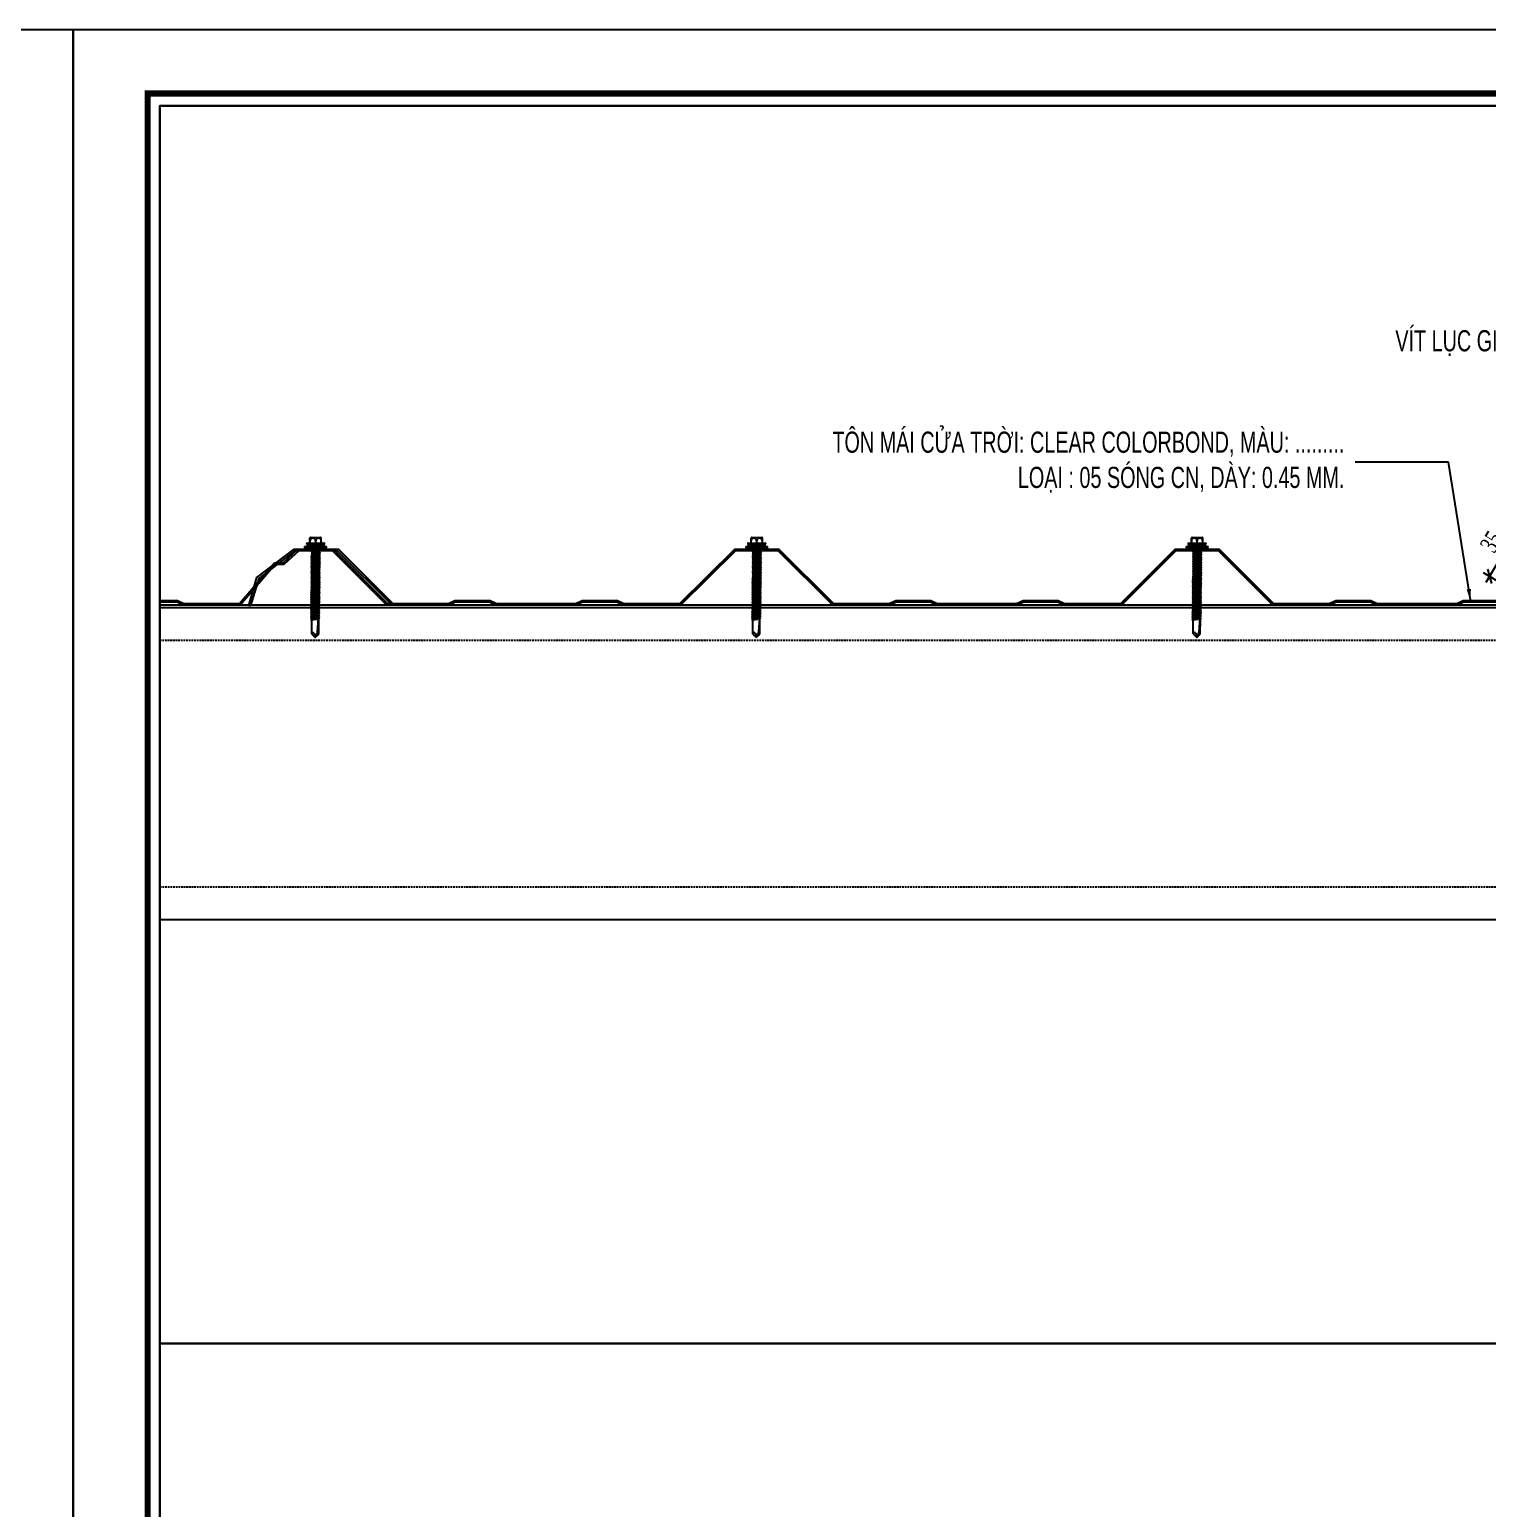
# Model space of a CAD drawing. Header units: inches. Extents: x 315041 to 662841, y -45540 to -35018.
# Drawn here: x 331979.3 to 332186.2, y -36900 to -36690 of the extents above; entities that cross this region are included whole.
import ezdxf

# ---------------------------------------------------------------- set-up
doc = ezdxf.new("R2010")
doc.units = ezdxf.units.IN
doc.header["$MEASUREMENT"] = 0
doc.linetypes.add('HIDDEN', pattern=[0.375, 0.25, -0.125])
for name, color, linetype in [('2', 2, 'Continuous'), ('3', 3, 'Continuous'), ('7', 7, 'Continuous'), ('BAO KHUNG', 31, 'Continuous'), ('STRUCTURE', 1, 'Continuous')]:
    doc.layers.add(name, color=color, linetype=linetype)
doc.styles.add('ST1', font='times.ttf', dxfattribs={"width": 0.7})
doc.styles.add('ST1H', font='vnshxh.shx', dxfattribs={"width": 0.7})
doc.dimstyles.new('3', dxfattribs={"dimtxt": 3.5, "dimasz": 1.8, "dimexe": 1, "dimexo": 0, "dimgap": 1, "dimtad": 1, "dimdec": 0, "dimlfac": 3, "dimzin": 0, "dimdsep": 46, "dimtxsty": 'ST1H', "dimblk": 'OBLIQUE', "dimcen": 1, "dimdle": 1, "dimclrd": 8, "dimclre": 8, "dimclrt": 3, "dimadec": 0, "dimazin": 0, "dimtfac": 1, "dimtdec": 0, "dimtix": 1, "dimtofl": 0, "dimtmove": 1, "dimatfit": 3, "dimfxl": 0.18, "dimtolj": 1, "dimtzin": 0, "dimlwd": -1, "dimlwe": -1, "dimarcsym": 1})
doc.dimstyles.new('4', dxfattribs={"dimtxt": 2.5, "dimasz": 1.5, "dimexe": 1, "dimexo": 0, "dimgap": 1, "dimtad": 1, "dimdec": 0, "dimlfac": 4, "dimzin": 0, "dimdsep": 46, "dimtxsty": 'ST1', "dimblk": 'OBLIQUE', "dimcen": 1, "dimdle": 1, "dimclrd": 8, "dimclre": 8, "dimclrt": 3, "dimadec": 0, "dimazin": 0, "dimtfac": 1, "dimtdec": 0, "dimtix": 1, "dimtmove": 0, "dimatfit": 3, "dimfxl": 0.18, "dimtfill": 1, "dimtolj": 1, "dimtzin": 0, "dimlwd": -1, "dimlwe": -1, "dimarcsym": 1})

# ---------------------------------------------------------------- blocks, each defined once
blk = doc.blocks.new('A$C75D82031')
at = {"layer": '2', "color": 157, "linetype": 'Continuous'}
blk.add_lwpolyline([(0, 420), (594, 420), (594, 0), (0, 0)], close=True, dxfattribs=at)
at = {"layer": '7', "color": 147, "linetype": 'Continuous'}
blk.add_lwpolyline([(12.33, 57.61), (581.67, 57.61), (581.67, 409.19), (12.33, 409.19)], close=True, dxfattribs=at)
at = {"layer": 'BAO KHUNG', "color": 167, "linetype": 'Continuous', "const_width": 0.871}
blk.add_lwpolyline([(10.59, 9.07), (583.41, 9.07), (583.41, 410.93), (10.59, 410.93)], close=True, dxfattribs=at)
blk = doc.blocks.new('A$C26A6701F')
at = {"layer": 'STRUCTURE', "color": 1, "linetype": 'Continuous'}
for p, q in [((0, 17.21), (1.33, 17.54)), ((0, 17.08), (0, 17.21)), ((0, 17.21), (4, 17.21)), ((4, 17.08), (0, 17.08)), ((0.4, 17.84), (3.6, 17.84)), ((0.4, 17.57), (1.2, 17.57)), ((0.93, 17.84), (0.93, 18.77)), ((0.97, 17.84), (1.03, 18.61)), ((1.07, 18.91), (2.93, 18.91)), ((1.2, 17.57), (2.8, 17.57)), ((1.33, 17.54), (1.33, 17.57)), ((1.33, 17.54), (2.67, 17.54)), ((1.91, 18.61), (1.97, 17.84)), ((2.04, 17.84), (2.1, 18.61)), ((2.67, 17.54), (2.67, 17.57)), ((2.67, 17.54), (4, 17.21)), ((2.8, 17.57), (3.6, 17.57)), ((2.97, 18.61), (3.04, 17.84)), ((3.07, 17.84), (3.07, 18.77)), ((4, 17.21), (4, 17.08)), ((3.94, 16.71), (0.06, 16.71)), ((1.12, 14.3), (2.9, 14.57)), ((1.39, 14.5), (1.12, 14.3)), ((1.12, 14.3), (1.38, 14.19)), ((1.12, 13.82), (2.9, 14.1)), ((1.39, 14.03), (1.12, 13.82)), ((1.13, 15.25), (2.9, 15.52)), ((1.39, 15.45), (1.13, 15.25)), ((1.13, 15.25), (1.39, 15.14)), ((1.13, 14.77), (2.9, 15.05)), ((1.39, 14.98), (1.13, 14.77)), ((1.13, 14.77), (1.39, 14.66)), ((1.19, 16.71), (1.14, 16.67)), ((1.14, 16.67), (1.4, 16.71)), ((1.14, 16.67), (1.4, 16.56)), ((1.14, 16.2), (2.91, 16.47)), ((1.4, 16.4), (1.14, 16.2)), ((1.14, 16.2), (1.39, 16.09)), ((1.14, 15.72), (2.91, 16)), ((1.4, 15.93), (1.14, 15.72)), ((1.14, 15.72), (1.39, 15.61)), ((1.38, 14.19), (2.72, 14.38)), ((1.38, 14.03), (1.38, 14.19)), ((1.39, 16.09), (2.73, 16.28)), ((1.39, 15.93), (1.39, 16.09)), ((1.39, 15.61), (2.73, 15.81)), ((2.7, 15.64), (1.39, 15.45)), ((1.39, 15.45), (1.39, 15.61)), ((1.39, 15.14), (2.73, 15.33)), ((2.7, 15.16), (1.39, 14.98)), ((1.39, 14.98), (1.39, 15.14)), ((1.39, 14.66), (2.73, 14.86)), ((2.7, 14.69), (1.39, 14.5)), ((1.39, 14.5), (1.39, 14.67)), ((2.7, 14.21), (1.39, 14.03)), ((1.4, 16.56), (2.42, 16.71)), ((2.71, 16.59), (1.4, 16.4)), ((1.4, 16.4), (1.4, 16.56)), ((2.71, 16.11), (1.4, 15.93)), ((2.7, 15.64), (2.7, 15.8)), ((2.7, 15.64), (2.9, 15.52)), ((2.7, 15.16), (2.7, 15.33)), ((2.7, 15.16), (2.9, 15.05)), ((2.7, 14.69), (2.7, 14.85)), ((2.7, 14.69), (2.9, 14.57)), ((2.7, 14.21), (2.7, 14.38)), ((2.7, 14.21), (2.9, 14.1)), ((2.71, 16.59), (2.71, 16.71)), ((2.71, 16.59), (2.91, 16.47)), ((2.71, 16.11), (2.71, 16.28)), ((2.71, 16.11), (2.91, 16)), ((2.72, 14.38), (2.9, 14.57)), ((2.72, 13.91), (2.9, 14.1)), ((2.73, 16.28), (2.91, 16.47)), ((2.73, 15.81), (2.91, 16)), ((2.73, 15.33), (2.9, 15.52)), ((2.73, 14.86), (2.9, 15.05)), ((1.09, 10.98), (2.86, 11.25)), ((1.1, 11.93), (2.88, 12.2)), ((1.36, 12.13), (1.1, 11.93)), ((1.1, 11.93), (1.36, 11.82)), ((1.1, 11.45), (2.87, 11.73)), ((1.36, 11.66), (1.1, 11.45)), ((1.1, 11.45), (1.36, 11.34)), ((1.11, 12.88), (2.89, 13.15)), ((1.38, 13.08), (1.11, 12.88)), ((1.11, 12.88), (1.37, 12.77)), ((1.11, 12.4), (2.88, 12.68)), ((1.37, 12.61), (1.11, 12.4)), ((1.11, 12.4), (1.37, 12.29)), ((1.12, 13.82), (1.38, 13.72)), ((1.12, 13.35), (2.89, 13.63)), ((1.38, 13.56), (1.12, 13.35)), ((1.12, 13.35), (1.38, 13.24)), ((2.66, 11.37), (1.35, 11.18)), ((1.35, 11.18), (1.36, 11.34)), ((2.68, 12.32), (1.36, 12.13)), ((1.36, 11.82), (2.7, 12.01)), ((2.67, 11.84), (1.36, 11.66)), ((1.36, 11.66), (1.36, 11.82)), ((1.36, 11.34), (2.7, 11.54)), ((1.37, 12.77), (2.71, 12.96)), ((2.68, 12.79), (1.37, 12.61)), ((1.37, 12.61), (1.37, 12.77)), ((1.37, 12.29), (2.71, 12.49)), ((1.37, 12.13), (1.37, 12.29)), ((1.38, 13.72), (2.72, 13.91)), ((2.69, 13.74), (1.38, 13.56)), ((1.38, 13.56), (1.38, 13.72)), ((1.38, 13.24), (2.72, 13.44)), ((2.69, 13.27), (1.38, 13.08)), ((1.38, 13.24), (1.38, 13.08)), ((2.66, 11.37), (2.67, 11.53)), ((2.66, 11.37), (2.86, 11.25)), ((2.67, 11.84), (2.67, 12.01)), ((2.67, 11.84), (2.87, 11.73)), ((2.68, 12.79), (2.68, 12.96)), ((2.68, 12.79), (2.88, 12.68)), ((2.68, 12.32), (2.68, 12.48)), ((2.68, 12.32), (2.88, 12.2)), ((2.69, 13.74), (2.69, 13.91)), ((2.69, 13.74), (2.89, 13.63)), ((2.69, 13.43), (2.69, 13.27)), ((2.69, 13.27), (2.89, 13.15)), ((2.69, 11.06), (2.86, 11.25)), ((2.7, 12.01), (2.88, 12.2)), ((2.7, 11.54), (2.87, 11.73)), ((2.71, 12.96), (2.89, 13.15)), ((2.71, 12.49), (2.88, 12.68)), ((2.72, 13.44), (2.89, 13.63)), ((1.06, 8.13), (2.84, 8.41)), ((1.07, 8.6), (2.84, 8.88)), ((1.33, 8.81), (1.07, 8.6)), ((1.07, 8.6), (1.33, 8.5)), ((1.08, 9.55), (2.86, 9.83)), ((1.34, 9.76), (1.08, 9.55)), ((1.08, 9.55), (1.34, 9.45)), ((1.08, 9.08), (2.85, 9.36)), ((1.34, 9.29), (1.08, 9.08)), ((1.08, 9.08), (1.34, 8.97)), ((1.35, 11.18), (1.09, 10.98)), ((1.09, 10.98), (1.35, 10.87)), ((1.09, 10.5), (2.86, 10.78)), ((1.35, 10.71), (1.09, 10.5)), ((1.09, 10.5), (1.35, 10.39)), ((1.09, 10.03), (2.86, 10.3)), ((1.35, 10.23), (1.09, 10.03)), ((1.09, 10.03), (1.34, 9.92)), ((2.64, 9), (1.33, 8.81)), ((1.33, 8.81), (1.34, 8.97)), ((1.33, 8.5), (2.67, 8.69)), ((2.64, 8.52), (1.33, 8.34)), ((1.33, 8.34), (1.33, 8.5)), ((1.34, 9.92), (2.68, 10.11)), ((2.65, 9.95), (1.34, 9.76)), ((1.34, 9.92), (1.34, 9.76)), ((1.34, 9.45), (2.68, 9.64)), ((2.65, 9.47), (1.34, 9.29)), ((1.34, 9.29), (1.34, 9.45)), ((1.34, 8.97), (2.67, 9.17)), ((1.35, 10.87), (2.69, 11.06)), ((2.66, 10.89), (1.35, 10.71)), ((1.35, 10.71), (1.35, 10.87)), ((1.35, 10.39), (2.69, 10.59)), ((2.66, 10.42), (1.35, 10.23)), ((1.35, 10.23), (1.35, 10.39)), ((2.64, 9), (2.64, 9.16)), ((2.64, 9), (2.84, 8.88)), ((2.64, 8.52), (2.64, 8.69)), ((2.64, 8.52), (2.84, 8.41)), ((2.65, 10.1), (2.65, 9.95)), ((2.65, 9.95), (2.86, 9.83)), ((2.65, 9.47), (2.65, 9.64)), ((2.65, 9.47), (2.85, 9.36)), ((2.66, 10.89), (2.67, 11.06)), ((2.66, 10.89), (2.86, 10.78)), ((2.66, 10.42), (2.66, 10.58)), ((2.66, 10.42), (2.86, 10.3)), ((2.66, 8.22), (2.84, 8.41)), ((2.67, 9.17), (2.85, 9.36)), ((2.67, 8.69), (2.84, 8.88)), ((2.68, 10.11), (2.86, 10.3)), ((2.68, 9.64), (2.86, 9.83)), ((2.69, 10.59), (2.86, 10.78)), ((1.04, 5.76), (2.81, 6.03)), ((1.3, 5.96), (1.04, 5.76)), ((1.04, 5.76), (1.3, 5.65)), ((1.05, 6.71), (2.83, 6.98)), ((1.31, 6.91), (1.05, 6.71)), ((1.05, 6.71), (1.31, 6.6)), ((1.05, 6.23), (2.82, 6.51)), ((1.31, 6.44), (1.05, 6.23)), ((1.05, 6.23), (1.31, 6.12)), ((1.33, 8.34), (1.06, 8.13)), ((1.06, 8.13), (1.32, 8.02)), ((1.06, 7.65), (2.83, 7.93)), ((1.32, 7.86), (1.06, 7.65)), ((1.06, 7.65), (1.32, 7.55)), ((1.06, 7.18), (2.83, 7.46)), ((1.32, 7.39), (1.06, 7.18)), ((1.06, 7.18), (1.32, 7.07)), ((2.61, 6.15), (1.3, 5.96)), ((1.3, 5.96), (1.31, 6.12)), ((1.3, 5.65), (2.64, 5.84)), ((2.61, 5.67), (1.3, 5.49)), ((1.3, 5.49), (1.3, 5.65)), ((2.63, 7.1), (1.31, 6.91)), ((1.31, 6.6), (2.65, 6.79)), ((2.62, 6.62), (1.31, 6.44)), ((1.31, 6.44), (1.31, 6.6)), ((1.31, 6.12), (2.64, 6.32)), ((1.32, 8.02), (2.66, 8.22)), ((2.63, 8.05), (1.32, 7.86)), ((1.32, 7.86), (1.32, 8.02)), ((1.32, 7.55), (2.66, 7.74)), ((2.63, 7.57), (1.32, 7.39)), ((1.32, 7.39), (1.32, 7.55)), ((1.32, 7.07), (2.66, 7.27)), ((1.32, 6.91), (1.32, 7.07)), ((2.61, 6.15), (2.62, 6.31)), ((2.61, 6.15), (2.81, 6.03)), ((2.61, 5.67), (2.61, 5.84)), ((2.61, 5.67), (2.81, 5.56)), ((2.62, 6.62), (2.62, 6.79)), ((2.62, 6.62), (2.82, 6.51)), ((2.63, 8.05), (2.63, 8.21)), ((2.63, 8.05), (2.83, 7.93)), ((2.63, 7.57), (2.63, 7.74)), ((2.63, 7.57), (2.83, 7.46)), ((2.63, 7.1), (2.63, 7.26)), ((2.63, 7.1), (2.83, 6.98)), ((2.64, 6.32), (2.82, 6.51)), ((2.64, 5.84), (2.81, 6.03)), ((2.65, 6.79), (2.83, 6.98)), ((2.66, 7.74), (2.83, 7.93)), ((2.66, 7.27), (2.83, 7.46)), ((1.02, 3.86), (2.8, 4.14)), ((1.28, 4.07), (1.02, 3.86)), ((1.02, 3.86), (1.28, 3.75)), ((1.28, 3.59), (1.02, 3.38)), ((1.02, 3.38), (2.31, 3.59)), ((1.02, 3.38), (1.28, 3.28)), ((1.03, 4.81), (2.81, 5.09)), ((1.29, 5.02), (1.03, 4.81)), ((1.03, 4.81), (1.29, 4.7)), ((1.03, 4.33), (2.8, 4.61)), ((1.29, 4.54), (1.03, 4.33)), ((1.03, 4.33), (1.28, 4.23)), ((1.04, 5.28), (2.81, 5.56)), ((1.3, 5.49), (1.04, 5.28)), ((1.04, 5.28), (1.29, 5.17)), ((1.27, 0.62), (1.28, 3.28)), ((1.28, 4.23), (2.62, 4.42)), ((2.62, 4.25), (1.28, 4.07)), ((1.28, 4.07), (1.28, 4.23)), ((1.28, 3.75), (2.62, 3.95)), ((1.28, 3.59), (1.28, 3.75)), ((2.35, 3.74), (1.28, 3.59)), ((1.28, 3.28), (2.21, 3.41)), ((1.29, 5.17), (2.63, 5.37)), ((2.6, 5.2), (1.29, 5.02)), ((1.29, 5.01), (1.29, 5.17)), ((1.29, 4.7), (2.63, 4.9)), ((2.6, 4.72), (1.29, 4.54)), ((1.29, 4.54), (1.29, 4.7)), ((2.38, 0.96), (2.56, 3.71)), ((2.62, 3.78), (2.52, 3.77)), ((2.52, 3.46), (2.61, 3.47)), ((2.54, 3.62), (2.79, 3.66)), ((2.6, 5.2), (2.61, 5.36)), ((2.6, 5.2), (2.81, 5.09)), ((2.6, 4.72), (2.6, 4.89)), ((2.6, 4.72), (2.8, 4.61)), ((2.6, 0.61), (2.61, 3.47)), ((2.61, 3.47), (2.79, 3.66)), ((2.62, 4.42), (2.8, 4.61)), ((2.62, 4.25), (2.62, 4.41)), ((2.8, 4.14), (2.62, 4.25)), ((2.62, 3.95), (2.8, 4.14)), ((2.62, 3.78), (2.62, 3.95)), ((2.79, 3.66), (2.62, 3.78)), ((2.63, 5.37), (2.81, 5.56)), ((2.63, 4.9), (2.81, 5.09)), ((1.27, 0.62), (1.41, 0.81)), ((1.27, 0.62), (1.88, 0.02)), ((1.67, 0.81), (1.98, 0.02)), ((1.96, 0.08), (2.26, 0.64)), ((1.98, 0.02), (2.6, 0.61))]:
    blk.add_line(p, q, dxfattribs=at)
for centre, major_axis, ratio, start_param, end_param in [((-1.11, 16.72), (-0.822, 0.822), 1, 3.915086, 4.236522), ((0.42, 17.71), (0.0956, 0.0956), 1, 0.954633, 3.757756), ((1.07, 18.77), (-0.0943, 0.0943), 1, -0.785398, 0.785398), ((1.47, 18.04), (0.508, 0.508), 1, 0.131933, 1.438864), ((2.54, 18.04), (0.508, 0.508), 1, 0.131933, 1.438864), ((2.93, 18.77), (-0.0943, 0.0943), 1, 3.926991, 5.497787), ((3.55, 17.71), (-0.1, 0.1), 1, 2.701137, 5.152845), ((5.1, 16.72), (-1.15, 0.17), 0.90746, -0.177273, 0.177273), ((1.82, 3.74), (0.363, 0.363), 1, 4.808661, 5.407478), ((2.44, 3.68), (0.0836, 0.0836), 1, 5.766736, 8.502032), ((1.54, 0.72), (0.111, 0.111), 1, 6.085329, 8.011019), ((1.93, 0.09), (0.0625, 0.0625), 1, 3.247504, 4.535451), ((1.79, 0.99), (0.416, 0.416), 1, 4.859665, 5.449971)]:
    blk.add_ellipse(centre, major_axis=major_axis, ratio=ratio, start_param=start_param, end_param=end_param, dxfattribs=at)
blk = doc.blocks.new('_Oblique')
at = {"color": 0, "linetype": 'ByBlock', "lineweight": -2}
blk.add_line((-0.5, -0.5), (0.5, 0.5), dxfattribs=at)
blk = doc.blocks.new('*D480')
at = {"color": 8, "linetype": 'Continuous', "transparency": 16777216}
for p, q in [((332191.49, -36759.29), (332186.01, -36768.54)), ((332197, -36763.71), (332190.12, -36759.64)), ((332192.54, -36771.25), (332185.66, -36767.17))]:
    blk.add_line(p, q, dxfattribs=at)
at = {"layer": 'Defpoints', "color": 0, "transparency": 16777216}
for p in [(332197, -36763.71), (332186.52, -36767.68), (332192.54, -36771.25)]:
    blk.add_point(p, dxfattribs=at)
at = {"color": 8, "transparency": 16777216, "xscale": 1.5, "yscale": 1.5, "zscale": 1.5}
for p, rotation in [((332190.98, -36760.15), 59.3579813807201), ((332186.52, -36767.68), 239.3579813807201)]:
    blk.add_blockref('_Oblique', p, dxfattribs=dict(at, rotation=rotation))
at = {"color": 3, "transparency": 16777216, "insert": (332186.8, -36762.76), "char_height": 2.5, "attachment_point": 5, "rotation": 59.358, "style": 'ST1', "bg_fill": 3, "box_fill_scale": 1.25, "bg_fill_color": 256, "bg_fill_true_color": 13158600, "bg_fill_transparency": 16683208}
blk.add_mtext('\\A1;35', dxfattribs=at)

msp = doc.modelspace()

# ---------------------------------------------------------------- linework, layer by layer
at = {"color": 3, "ltscale": 15}
for p, q in [((332015.2679, -36765.7583), (332017.3767, -36763.7923)), ((332017.4752, -36764.0423), (332015.3663, -36766.0083)), ((332017.3767, -36763.7923), (332022.3688, -36763.7923)), ((332022.2703, -36764.0423), (332017.4752, -36764.0423)), ((332029.9965, -36771.7801), (332022.2703, -36764.0423)), ((332022.3688, -36763.7923), (332030.0801, -36771.5162)), ((332009.0765, -36771.5301), (332014.0198, -36765.7583)), ((332014.1349, -36766.0083), (332009.1916, -36771.7801)), ((332014.0198, -36765.7583), (332015.2679, -36765.7583)), ((332015.3663, -36766.0083), (332014.1349, -36766.0083)), ((332000.2109, -36771.3308), (331997.7734, -36771.3308)), ((332001.1168, -36771.7801), (332000.2109, -36771.3308)), ((332009.1916, -36771.7801), (332001.1168, -36771.7801)), ((332033.048, -36771.7801), (332029.9965, -36771.7801)), ((332030.0801, -36771.5162), (332033.048, -36771.5162)), ((332033.048, -36771.5162), (332033.048, -36771.7801))]:
    msp.add_line(p, q, dxfattribs=at)
at = {"color": 8}
for points in [[(331997.7734, -36700.8371), (332567.1113, -36700.8371), (332567.1113, -36876.627), (331997.7734, -36876.627)], [(331997.7734, -36876.627), (332567.1113, -36876.627), (332567.1113, -37052.4169), (331997.7734, -37052.4169)]]:
    msp.add_lwpolyline(points, close=True, dxfattribs=at)
at = {"color": 3, "ltscale": 15}
for points in [[(332187.6973, -36771.3308), (332182.8223, -36771.3308), (332181.9163, -36771.7801), (332170.5237, -36771.7801), (332169.6177, -36771.3308), (332164.7427, -36771.3308), (332163.8367, -36771.7801), (332155.7734, -36771.7801), (332148.043, -36764.0423), (332142.0003, -36764.0423), (332134.2699, -36771.7801), (332126.1425, -36771.7801), (332125.2365, -36771.3308), (332120.3616, -36771.3308), (332119.4556, -36771.7801), (332108.063, -36771.7801), (332107.157, -36771.3308), (332102.282, -36771.3308), (332101.376, -36771.7801), (332093.3132, -36771.7801), (332085.5244, -36764.0423), (332079.4806, -36764.0423), (332071.6917, -36771.7801), (332063.5649, -36771.7801), (332062.6589, -36771.3308), (332057.7839, -36771.3308), (332056.8779, -36771.7801), (332045.4853, -36771.7801), (332044.5793, -36771.3308), (332039.7043, -36771.3308), (332038.7984, -36771.7801), (332030.735, -36771.7801), (332023.0047, -36764.0423), (332016.9427, -36764.0423), (332011.8081, -36767.9547), (332010.6279, -36771.8277), (332010.3779, -36771.8277), (332011.5581, -36767.8308), (332016.8583, -36763.7923), (332023.1083, -36763.7923), (332030.8387, -36771.5301), (332038.7398, -36771.5301), (332039.6458, -36771.0808), (332044.6379, -36771.0808), (332045.5439, -36771.5301), (332056.8194, -36771.5301), (332057.7253, -36771.0808), (332062.7175, -36771.0808), (332063.6234, -36771.5301), (332071.5887, -36771.5301), (332079.3775, -36763.7923), (332085.6275, -36763.7923), (332093.4163, -36771.5301), (332101.3175, -36771.5301), (332102.2234, -36771.0808), (332107.2156, -36771.0808), (332108.1215, -36771.5301), (332119.397, -36771.5301), (332120.303, -36771.0808), (332125.2951, -36771.0808), (332126.2011, -36771.5301), (332134.1663, -36771.5301), (332141.8967, -36763.7923), (332148.1467, -36763.7923), (332155.877, -36771.5301), (332163.7782, -36771.5301), (332164.6841, -36771.0808), (332169.6763, -36771.0808), (332170.5822, -36771.5301), (332181.8577, -36771.5301), (332182.7637, -36771.0808), (332187.7558, -36771.0808)], [(331997.7734, -36771.0808), (332000.2694, -36771.0808), (332001.1754, -36771.5301), (332009.0765, -36771.5301)]]:
    msp.add_lwpolyline(points, dxfattribs=at)
at = {"color": 94}
for points in [[(331997.7734, -36816.4051), (332291.6253, -36816.4051), (332291.6253, -36771.7801), (331997.7734, -36771.7801)], [(332291.6253, -36772.1551), (331997.7734, -36772.1551)]]:
    msp.add_lwpolyline(points, dxfattribs=at)
at = {"color": 94, "linetype": 'HIDDEN'}
for points in [[(332291.6253, -36776.7801), (331997.7734, -36776.7801)], [(331997.7734, -36811.7801), (332291.6253, -36811.7801)]]:
    msp.add_lwpolyline(points, dxfattribs=at)

# ---------------------------------------------------------------- block references
at = {"color": 1}
for p in [(331391.4423, -37110.027), (331985.4423, -37110.027)]:
    msp.add_blockref('A$C75D82031', p, dxfattribs=at)
at = {"color": 9, "linetype": 'Continuous', "extrusion": (3.8442e-21, -5.24939e-09, 1), "xscale": 0.7500000009313226, "yscale": 0.75, "zscale": 0.75}
for p in [(332018.3728, -36776.3249, 0.0002), (332081.0025, -36776.3249, 0.0002), (332143.5134, -36776.3167, 0.0002)]:
    msp.add_blockref('A$C26A6701F', p, dxfattribs=at)

# ---------------------------------------------------------------- next in the draw order: texts
at = {"layer": '3', "insert": (332195.4702, -36734.544, 0), "char_height": 3, "attachment_point": 6, "style": 'ST1H', "bg_fill": 2}
msp.add_mtext('\\A1;VÝT LôC GI¸C 50', dxfattribs=at)

# ---------------------------------------------------------------- next in the draw order: dimensions: what is measured, and where the dimension line sits
at = {"color": 8}
dim = msp.add_aligned_dim(p1=(332197.0016, -36763.715), p2=(332192.5383, -36771.2495), distance=-6.9946, dimstyle='4', dxfattribs=at)
dim.commit()
dim.dimension.update_dxf_attribs({"geometry": '*D480', "text_midpoint": (332186.7975, -36762.7595)})

# ---------------------------------------------------------------- next in the draw order: leaders
at = {"color": 9}
msp.add_leader([(332183.8595, -36771.2782, 0), (332180.7099, -36751.4471, 0), (332165.9171, -36751.4471, 0)], dimstyle='3', override={"dimgap": 1, "dimtad": 0}, dxfattribs=at)

# ---------------------------------------------------------------- next in the draw order: texts
at = {"layer": '3', "insert": (332165.9171, -36751.4471, 0), "char_height": 3, "attachment_point": 6, "style": 'ST1H', "bg_fill": 2}
msp.add_mtext('\\A1;t«n m¸i cöa trêi: CLEAR COLORBOND, mµu: .........\\PLo¹i : 05 sãng cn, dµy: 0.45 mm.', dxfattribs=at)

doc.saveas('drawing.dxf')
